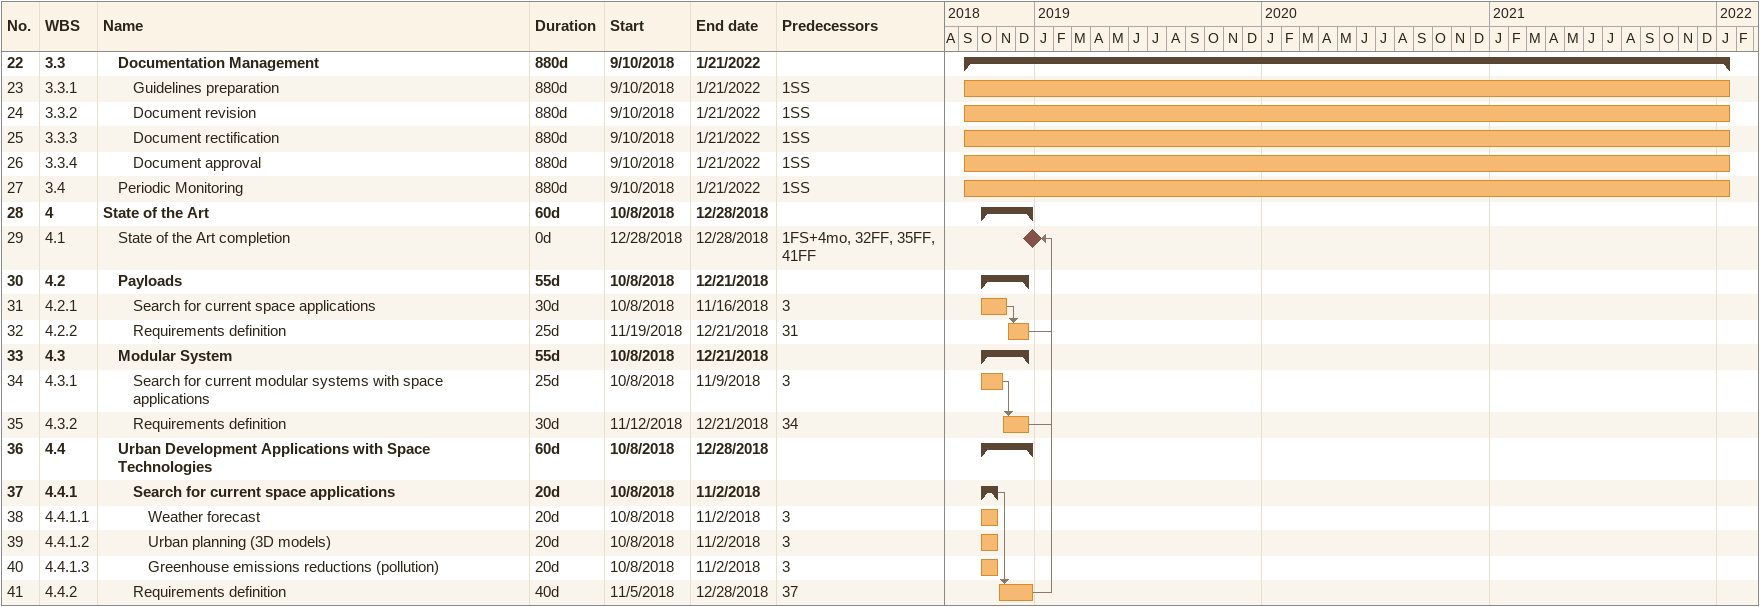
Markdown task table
| ID | WBS | Task | Duration | Start | Finish | Predecessors |
|---|---|---|---|---|---|---|
| 22 | 3.3 | **Documentation Management** | 880d | 2018-09-10 | 2022-01-21 |  |
| 23 | 3.3.1 | Guidelines preparation | 880d | 2018-09-10 | 2022-01-21 | 1SS |
| 24 | 3.3.2 | Document revision | 880d | 2018-09-10 | 2022-01-21 | 1SS |
| 25 | 3.3.3 | Document rectification | 880d | 2018-09-10 | 2022-01-21 | 1SS |
| 26 | 3.3.4 | Document approval | 880d | 2018-09-10 | 2022-01-21 | 1SS |
| 27 | 3.4 | Periodic Monitoring | 880d | 2018-09-10 | 2022-01-21 | 1SS |
| 28 | 4 | **State of the Art** | 60d | 2018-10-08 | 2018-12-28 |  |
| 29 | 4.1 | State of the Art completion | 0d | 2018-12-28 | 2018-12-28 | 1FS+4mo, 32FF, 35FF, 41FF |
| 30 | 4.2 | **Payloads** | 55d | 2018-10-08 | 2018-12-21 |  |
| 31 | 4.2.1 | Search for current space applications | 30d | 2018-10-08 | 2018-11-16 | 3 |
| 32 | 4.2.2 | Requirements definition | 25d | 2018-11-19 | 2018-12-21 | 31 |
| 33 | 4.3 | **Modular System** | 55d | 2018-10-08 | 2018-12-21 |  |
| 34 | 4.3.1 | Search for current modular systems with space applications | 25d | 2018-10-08 | 2018-11-09 | 3 |
| 35 | 4.3.2 | Requirements definition | 30d | 2018-11-12 | 2018-12-21 | 34 |
| 36 | 4.4 | **Urban Development Applications with Space Technologies** | 60d | 2018-10-08 | 2018-12-28 |  |
| 37 | 4.4.1 | **Search for current space applications** | 20d | 2018-10-08 | 2018-11-02 |  |
| 38 | 4.4.1.1 | Weather forecast | 20d | 2018-10-08 | 2018-11-02 | 3 |
| 39 | 4.4.1.2 | Urban planning (3D models) | 20d | 2018-10-08 | 2018-11-02 | 3 |
| 40 | 4.4.1.3 | Greenhouse emissions reductions (pollution) | 20d | 2018-10-08 | 2018-11-02 | 3 |
| 41 | 4.4.2 | Requirements definition | 40d | 2018-11-05 | 2018-12-28 | 37 |
